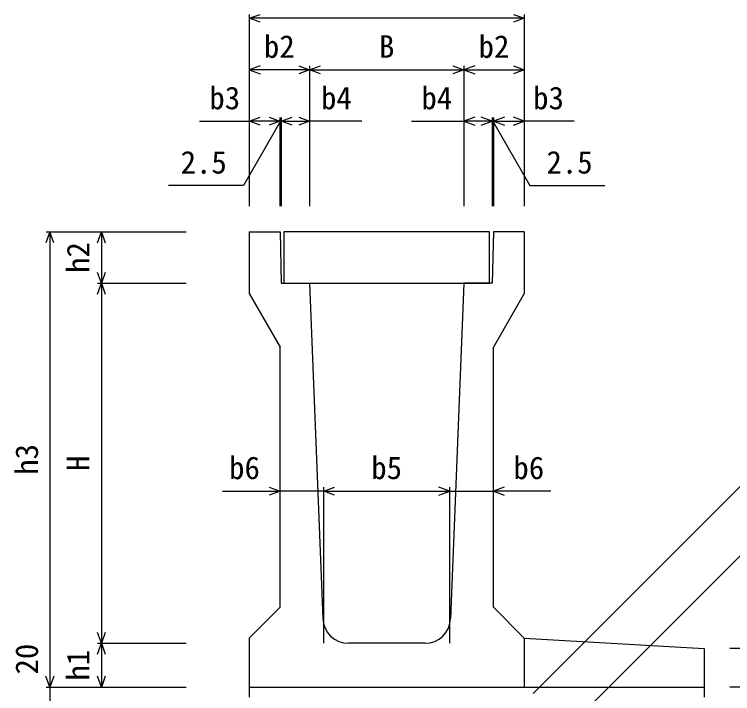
# Model space of a CAD drawing. Units: millimetres, scale not verified. Extents: x -25200 to 25200, y -8910 to 8910.
# Drawn here: x -21651 to -20254, y 801 to 2121 of the extents above; entities that cross this region are included whole.
import ezdxf
from ezdxf.enums import TextEntityAlignment as Align

# ---------------------------------------------------------------- set-up
doc = ezdxf.new("R2010")
doc.units = ezdxf.units.MM
doc.header["$LTSCALE"] = 30
for name, color, linetype, lineweight in [('0-0_DIM', 7, 'Continuous', 25), ('0-2_HATCH', 6, 'Continuous', 25), ('0-5_OUTLINE', 3, 'Continuous', 25)]:
    doc.layers.add(name, color=color, linetype=linetype, lineweight=lineweight)
doc.styles.add('ＭＳ ゴシック', font='')
doc.styles.get('ＭＳ ゴシック').set_extended_font_data('MS Gothic')

msp = doc.modelspace()

# ---------------------------------------------------------------- linework, layer by layer
at = {"layer": '0-0_DIM'}
for p, q in [((-21194.68, 2121.23), (-21194.68, 1748.73)), ((-20659.68, 2113.73), (-21194.68, 2113.73)), ((-20659.68, 2121.23), (-20659.68, 1748.73)), ((-21077.18, 2013.73), (-21194.68, 2013.73)), ((-21077.18, 2021.23), (-21077.18, 1748.73)), ((-21077.18, 2013.73), (-20777.18, 2013.73)), ((-20777.18, 2021.23), (-20777.18, 1748.73)), ((-20777.18, 2013.73), (-20659.68, 2013.73)), ((-21134.91, 1921.23), (-21134.91, 1748.73)), ((-21132.18, 1921.23), (-21132.18, 1748.73)), ((-20722.18, 1921.23), (-20722.18, 1748.73)), ((-20719.44, 1921.23), (-20719.44, 1748.73)), ((-21291.56, 1913.73), (-21194.68, 1913.73)), ((-21134.68, 1913.73), (-21194.68, 1913.73)), ((-20975.29, 1913.73), (-21077.18, 1913.73)), ((-20879.06, 1913.73), (-20777.18, 1913.73)), ((-20719.68, 1913.73), (-20659.68, 1913.73)), ((-20562.79, 1913.73), (-20659.68, 1913.73)), ((-21589.68, 1698.73), (-21317.18, 1698.73)), ((-21582.18, 1698.73), (-21582.18, 813.73)), ((-21482.18, 1698.73), (-21482.18, 1598.73)), ((-21489.68, 1598.73), (-21317.18, 1598.73)), ((-21482.18, 1598.73), (-21482.18, 898.73)), ((-20130.53, 1312.88), (-20642.21, 801.19)), ((-21049.68, 898.73), (-21049.68, 1202.18)), ((-20804.68, 898.73), (-20804.68, 1202.18)), ((-21246.52, 1194.68), (-21134.68, 1194.68)), ((-21049.68, 1194.68), (-21134.68, 1194.68)), ((-21049.68, 1194.68), (-20804.68, 1194.68)), ((-20804.68, 1194.68), (-20719.68, 1194.68)), ((-20607.83, 1194.68), (-20719.68, 1194.68)), ((-20194.85, 1114.21), (-20557.83, 751.24)), ((-21489.68, 898.73), (-21317.18, 898.73)), ((-21482.18, 898.73), (-21482.18, 813.73)), ((-20087.18, 888.73), (-20259.68, 888.73)), ((-21589.68, 813.73), (-21317.18, 813.73)), ((-20087.18, 813.73), (-20259.68, 813.73))]:
    msp.add_line(p, q, dxfattribs=at)
for points in [[(-21173.53, 2106.03), (-21194.68, 2113.73), (-21173.53, 2121.42)], [(-20680.82, 2121.42), (-20659.68, 2113.73), (-20680.82, 2106.03)], [(-21173.53, 2021.42), (-21194.68, 2013.73), (-21173.53, 2006.03)], [(-21098.32, 2021.42), (-21077.18, 2013.73), (-21098.32, 2006.03)], [(-21056.03, 2006.03), (-21077.18, 2013.73), (-21056.03, 2021.42)], [(-20798.32, 2021.42), (-20777.18, 2013.73), (-20798.32, 2006.03)], [(-20756.03, 2021.42), (-20777.18, 2013.73), (-20756.03, 2006.03)], [(-20680.82, 2021.42), (-20659.68, 2013.73), (-20680.82, 2006.03)], [(-21173.53, 1906.03), (-21194.68, 1913.73), (-21173.53, 1921.42)], [(-21156.05, 1921.42), (-21134.91, 1913.73), (-21156.05, 1906.03)], [(-21111.03, 1906.03), (-21132.18, 1913.73), (-21111.03, 1921.42)], [(-21098.32, 1921.42), (-21077.18, 1913.73), (-21098.32, 1906.03)], [(-20756.03, 1921.42), (-20777.18, 1913.73), (-20756.03, 1906.03)], [(-20743.32, 1906.03), (-20722.18, 1913.73), (-20743.32, 1921.42)], [(-20698.3, 1921.42), (-20719.44, 1913.73), (-20698.3, 1906.03)], [(-20680.82, 1906.03), (-20659.68, 1913.73), (-20680.82, 1921.42)], [(-21133.43, 1913.73), (-21205.6, 1788.72), (-21351.39, 1788.72)], [(-21134.68, 1913.73), (-21132.18, 1913.73), (-21077.18, 1913.73)], [(-20719.68, 1913.73), (-20722.18, 1913.73), (-20777.18, 1913.73)], [(-20720.93, 1913.73), (-20648.75, 1788.72), (-20502.96, 1788.72)], [(-21574.48, 1677.58), (-21582.18, 1698.73), (-21589.87, 1677.58)], [(-21489.87, 1677.58), (-21482.18, 1698.73), (-21474.48, 1677.58)], [(-21474.48, 1619.87), (-21482.18, 1598.73), (-21489.87, 1619.87)], [(-21489.87, 1577.58), (-21482.18, 1598.73), (-21474.48, 1577.58)], [(-21155.82, 1202.37), (-21134.68, 1194.68), (-21155.82, 1186.98)], [(-21028.53, 1186.98), (-21049.68, 1194.68), (-21028.53, 1202.37)], [(-20825.82, 1186.98), (-20804.68, 1194.68), (-20825.82, 1202.37)], [(-20698.53, 1202.37), (-20719.68, 1194.68), (-20698.53, 1186.98)], [(-21474.48, 919.87), (-21482.18, 898.73), (-21489.87, 919.87)], [(-21489.87, 877.58), (-21482.18, 898.73), (-21474.48, 877.58)], [(-21574.48, 834.87), (-21582.18, 813.73), (-21589.87, 834.87)], [(-21474.48, 834.87), (-21482.18, 813.73), (-21489.87, 834.87)], [(-21582.18, 813.73), (-21582.18, 793.73), (-21582.18, 693.73)]]:
    msp.add_lwpolyline(points, dxfattribs=at)
at = {"layer": '0-2_HATCH'}
msp.add_lwpolyline([(-21127.18, 1698.73), (-21127.18, 1598.73), (-20727.18, 1598.73), (-20727.18, 1698.73)], close=True, dxfattribs=at)
at = {"layer": '0-5_OUTLINE'}
for p, q in [((-21194.68, 1698.73), (-21194.68, 1578.73)), ((-20719.68, 1698.73), (-20722.18, 1598.73)), ((-20659.68, 1698.73), (-20719.68, 1698.73)), ((-20777.18, 1598.73), (-20802.79, 946.76)), ((-20722.18, 1598.73), (-20777.18, 1598.73)), ((-21194.68, 1578.73), (-21134.68, 1474.73)), ((-20719.68, 968.73), (-20719.68, 1474.73)), ((-20659.68, 908.73), (-20719.68, 968.73)), ((-21194.68, 908.73), (-21194.68, 793.73)), ((-20659.68, 908.73), (-20659.68, 813.73)), ((-20852.75, 898.73), (-21001.6, 898.73)), ((-21194.68, 813.73), (-20309.68, 813.73))]:
    msp.add_line(p, q, dxfattribs=at)
for points in [[(-21194.68, 1698.73), (-21134.68, 1698.73), (-21132.18, 1598.73), (-21077.18, 1598.73), (-21051.56, 946.76)], [(-20659.68, 1698.73), (-20659.68, 1578.73), (-20719.68, 1474.73)], [(-21194.68, 908.73), (-21134.68, 968.73), (-21134.68, 1474.73)], [(-20659.68, 908.73), (-20309.68, 888.73), (-20309.68, 793.73)]]:
    msp.add_lwpolyline(points, dxfattribs=at)
for centre, start, end in [((-21001.6, 948.73), 182.24975, 270), ((-20852.75, 948.73), 270, 357.75025)]:
    msp.add_arc(centre, 50, start, end, dxfattribs=at)

# ---------------------------------------------------------------- texts
at = {"layer": '0-0_DIM', "style": 'ＭＳ ゴシック'}
for s, p in [('b2', (-21165.93, 2023.73)), ('b2', (-20748.43, 2023.73)), ('B', (-20942.18, 2023.73)), ('b3', (-21272.02, 1923.73)), ('b4', (-21054.83, 1923.73)), ('b4', (-20859.52, 1923.73)), ('b3', (-20642.33, 1923.73)), ('2.5', (-21327.93, 1798.72)), ('2.5', (-20616.42, 1798.72)), ('b6', (-21233.61, 1204.68)), ('b5', (-20957.18, 1204.68)), ('b6', (-20680.74, 1204.68))]:
    msp.add_text(s, height=43.99, dxfattribs=at).set_placement(p, align=Align.BOTTOM_LEFT)
for s, p in [('h2', (-21492.18, 1618.73)), ('h3', (-21592.18, 1226.23)), ('H', (-21492.18, 1233.73)), ('20', (-21592.18, 838.04)), ('h1', (-21492.18, 826.23))]:
    msp.add_text(s, height=43.99, rotation=90, dxfattribs=at).set_placement(p, align=Align.BOTTOM_LEFT)

doc.saveas('drawing.dxf')
